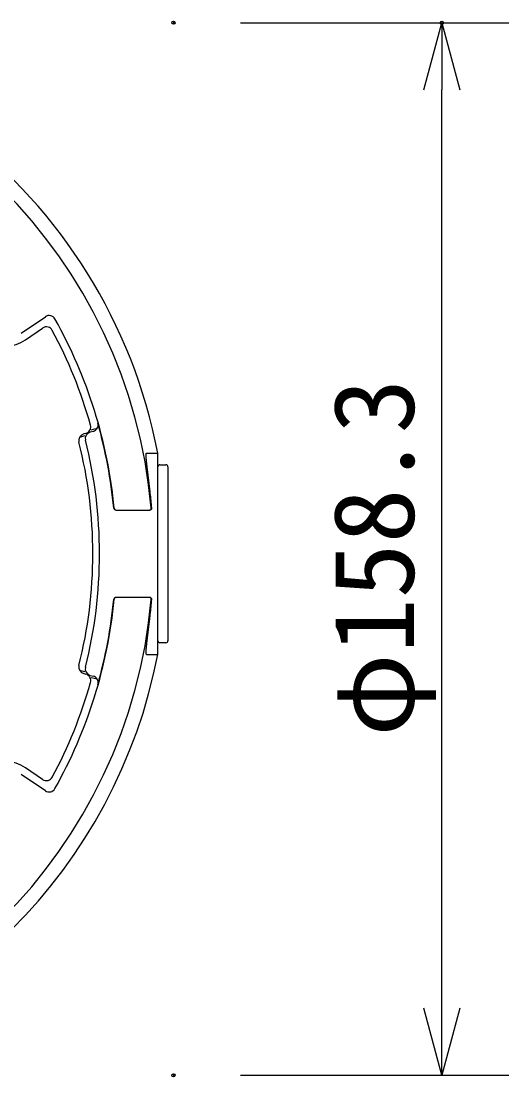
# Model space of a CAD drawing. Units: millimetres, scale not verified. Extents: x -63 to 63, y -57 to 57.
# Drawn here: x -14.58 to -0.04, y -2.81 to 28.65 of the extents above; entities that cross this region are included whole.
import ezdxf
from ezdxf.enums import TextEntityAlignment as Align

# ---------------------------------------------------------------- set-up
doc = ezdxf.new("R2010")
doc.units = ezdxf.units.MM
doc.header["$LTSCALE"] = 0.190236
doc.header["$PDMODE"] = 32
doc.header["$PDSIZE"] = 0.0951
doc.layers.add('0-2_GAIKEI', color=1, linetype='Continuous')
doc.layers.add('0-3_WAKU', color=7, linetype='Continuous')
doc.styles.add('ＭＳ ゴシック', font='')
doc.styles.get('ＭＳ ゴシック').set_extended_font_data('MS Gothic')

# ---------------------------------------------------------------- blocks, each defined once
blk = doc.blocks.new('_OPEN30')
at = {"layer": '0-3_WAKU'}
blk.add_line((0, 0), (-1, 0), dxfattribs=at)
blk.add_lwpolyline([(-1, 0.26795), (0, 0), (-1, -0.26795)], dxfattribs=at)

msp = doc.modelspace()

# ---------------------------------------------------------------- linework, layer by layer
at = {"layer": '0-2_GAIKEI', "color": 3}
for p, q in [((-8.0355, 28.6002), (-0.0355, 28.6002)), ((-2.0355, -0.7636), (-2.0355, 26.6002)), ((-8.0355, -2.7636), (-0.0355, -2.7636))]:
    msp.add_line(p, q, dxfattribs=at)
at = {"layer": '0-2_GAIKEI'}
for p, q in [((-14.5762, 19.3491), (-13.8529, 19.8401)), ((-14.4448, 19.1555), (-13.9342, 19.5021)), ((-12.6457, 16.3648), (-12.7095, 16.3478)), ((-12.4298, 16.4227), (-12.5163, 16.3995)), ((-12.4853, 16.469), (-12.3467, 16.5061)), ((-12.7919, 16.2655), (-12.6764, 16.2961)), ((-10.8378, 15.7764), (-10.4978, 15.7764)), ((-11.7529, 14.0764), (-11.7424, 14.0764)), ((-11.7424, 14.0764), (-10.7583, 14.0764)), ((-10.7583, 14.0764), (-10.7394, 14.0764)), ((-11.7424, 11.4764), (-11.7529, 11.4764)), ((-10.7583, 11.4764), (-11.7424, 11.4764)), ((-10.7394, 11.4764), (-10.7583, 11.4764)), ((-10.8378, 9.7764), (-10.4978, 9.7764)), ((-12.6764, 9.2568), (-12.7919, 9.2874)), ((-12.7095, 9.2051), (-12.6457, 9.188)), ((-12.5163, 9.1533), (-12.4298, 9.1302)), ((-12.3467, 9.0467), (-12.4853, 9.0838)), ((-13.9342, 6.0507), (-14.4448, 6.3973)), ((-13.8529, 5.7127), (-14.5762, 6.2038))]:
    msp.add_line(p, q, dxfattribs=at)
at = {"layer": '0-2_GAIKEI', "color": 7}
for p, q in [((-10.4978, 9.7764), (-10.4978, 15.7764)), ((-10.4378, 15.4264), (-10.2578, 15.4264)), ((-10.1978, 15.3664), (-10.1978, 10.1864)), ((-10.2578, 10.1264), (-10.4378, 10.1264))]:
    msp.add_line(p, q, dxfattribs=at)
at = {"layer": '0-2_GAIKEI'}
for points in [[(-10.8447, 15.6164), (-10.845, 15.6208), (-10.8454, 15.6253), (-10.8457, 15.6298), (-10.846, 15.6342), (-10.8463, 15.6387), (-10.8466, 15.6432), (-10.8469, 15.6476), (-10.8472, 15.6521), (-10.8475, 15.6566), (-10.8477, 15.661), (-10.848, 15.6655), (-10.8482, 15.67), (-10.8484, 15.6744), (-10.8486, 15.6789), (-10.8488, 15.6834), (-10.849, 15.6878), (-10.8492, 15.6923), (-10.8493, 15.6968), (-10.8494, 15.7013), (-10.8495, 15.7057), (-10.8496, 15.7102), (-10.8496, 15.7147), (-10.8496, 15.7191), (-10.8496, 15.7236), (-10.8495, 15.7281), (-10.8494, 15.7326), (-10.8492, 15.737), (-10.849, 15.7415), (-10.8487, 15.746), (-10.8483, 15.7504), (-10.8478, 15.7549), (-10.8471, 15.7593), (-10.8462, 15.7637), (-10.8451, 15.768), (-10.8433, 15.7721), (-10.8405, 15.7756), (-10.8405, 15.7756)], [(-10.8405, 15.7756), (-10.8404, 15.7756), (-10.8404, 15.7756), (-10.8403, 15.7756), (-10.8403, 15.7757), (-10.8402, 15.7757), (-10.8402, 15.7757), (-10.8401, 15.7757), (-10.8401, 15.7757), (-10.84, 15.7757), (-10.84, 15.7758), (-10.8399, 15.7758), (-10.8398, 15.7758), (-10.8398, 15.7758), (-10.8397, 15.7758), (-10.8397, 15.7758), (-10.8396, 15.7759), (-10.8396, 15.7759), (-10.8395, 15.7759), (-10.8395, 15.7759), (-10.8394, 15.7759), (-10.8394, 15.7759), (-10.8393, 15.776), (-10.8393, 15.776), (-10.8392, 15.776), (-10.8392, 15.776), (-10.8391, 15.776), (-10.8391, 15.776), (-10.839, 15.7761), (-10.8389, 15.7761), (-10.8389, 15.7761), (-10.8388, 15.7761), (-10.8388, 15.7761), (-10.8387, 15.7761), (-10.8387, 15.7762), (-10.8386, 15.7762), (-10.8386, 15.7762), (-10.8385, 15.7762), (-10.8385, 15.7762), (-10.8384, 15.7762)], [(-10.8384, 15.7762), (-10.8384, 15.7763), (-10.8383, 15.7763), (-10.8383, 15.7763), (-10.8382, 15.7763), (-10.8382, 15.7763), (-10.8381, 15.7763), (-10.838, 15.7764), (-10.838, 15.7764), (-10.8379, 15.7764), (-10.8379, 15.7764), (-10.8378, 15.7764)], [(-10.8279, 15.4427), (-10.8284, 15.4472), (-10.8288, 15.4516), (-10.8293, 15.4561), (-10.8298, 15.4605), (-10.8303, 15.465), (-10.8308, 15.4694), (-10.8312, 15.4739), (-10.8317, 15.4783), (-10.8322, 15.4828), (-10.8326, 15.4872), (-10.8331, 15.4917), (-10.8336, 15.4961), (-10.834, 15.5006), (-10.8345, 15.505), (-10.8349, 15.5095), (-10.8354, 15.5139), (-10.8358, 15.5184), (-10.8363, 15.5228), (-10.8367, 15.5273), (-10.8372, 15.5317), (-10.8376, 15.5362), (-10.838, 15.5406), (-10.8385, 15.5451), (-10.8389, 15.5495), (-10.8393, 15.554), (-10.8397, 15.5584), (-10.8401, 15.5629), (-10.8405, 15.5673), (-10.8409, 15.5718), (-10.8413, 15.5763), (-10.8417, 15.5807), (-10.8421, 15.5852), (-10.8425, 15.5896), (-10.8429, 15.5941), (-10.8433, 15.5985), (-10.8436, 15.603), (-10.844, 15.6075), (-10.8443, 15.6119), (-10.8447, 15.6164)], [(-10.8079, 15.2694), (-10.8085, 15.2738), (-10.809, 15.2783), (-10.8095, 15.2827), (-10.8101, 15.2871), (-10.8106, 15.2916), (-10.8111, 15.296), (-10.8116, 15.3005), (-10.8122, 15.3049), (-10.8127, 15.3094), (-10.8132, 15.3138), (-10.8137, 15.3182), (-10.8142, 15.3227), (-10.8148, 15.3271), (-10.8153, 15.3316), (-10.8158, 15.336), (-10.8163, 15.3405), (-10.8168, 15.3449), (-10.8174, 15.3494), (-10.8179, 15.3538), (-10.8184, 15.3582), (-10.8189, 15.3627), (-10.8194, 15.3671), (-10.8199, 15.3716), (-10.8204, 15.376), (-10.8209, 15.3805), (-10.8214, 15.3849), (-10.8219, 15.3894), (-10.8224, 15.3938), (-10.8229, 15.3982), (-10.8234, 15.4027), (-10.8239, 15.4071), (-10.8244, 15.4116), (-10.8249, 15.416), (-10.8254, 15.4205), (-10.8259, 15.4249), (-10.8264, 15.4294), (-10.8269, 15.4338), (-10.8274, 15.4383), (-10.8279, 15.4427)], [(-10.787, 15.0961), (-10.7876, 15.1006), (-10.7881, 15.105), (-10.7887, 15.1095), (-10.7892, 15.1139), (-10.7897, 15.1183), (-10.7903, 15.1228), (-10.7908, 15.1272), (-10.7914, 15.1317), (-10.7919, 15.1361), (-10.7924, 15.1406), (-10.793, 15.145), (-10.7935, 15.1494), (-10.7941, 15.1539), (-10.7946, 15.1583), (-10.7951, 15.1628), (-10.7957, 15.1672), (-10.7962, 15.1716), (-10.7967, 15.1761), (-10.7973, 15.1805), (-10.7978, 15.185), (-10.7984, 15.1894), (-10.7989, 15.1939), (-10.7994, 15.1983), (-10.8, 15.2027), (-10.8005, 15.2072), (-10.801, 15.2116), (-10.8016, 15.2161), (-10.8021, 15.2205), (-10.8026, 15.2249), (-10.8032, 15.2294), (-10.8037, 15.2338), (-10.8042, 15.2383), (-10.8048, 15.2427), (-10.8053, 15.2472), (-10.8058, 15.2516), (-10.8064, 15.256), (-10.8069, 15.2605), (-10.8074, 15.2649), (-10.8079, 15.2694)], [(-10.7659, 14.9229), (-10.7665, 14.9274), (-10.767, 14.9318), (-10.7676, 14.9363), (-10.7681, 14.9407), (-10.7686, 14.9451), (-10.7692, 14.9496), (-10.7697, 14.954), (-10.7703, 14.9585), (-10.7708, 14.9629), (-10.7713, 14.9673), (-10.7719, 14.9718), (-10.7724, 14.9762), (-10.773, 14.9807), (-10.7735, 14.9851), (-10.774, 14.9896), (-10.7746, 14.994), (-10.7751, 14.9984), (-10.7757, 15.0029), (-10.7762, 15.0073), (-10.7767, 15.0118), (-10.7773, 15.0162), (-10.7778, 15.0206), (-10.7784, 15.0251), (-10.7789, 15.0295), (-10.7795, 15.034), (-10.78, 15.0384), (-10.7805, 15.0428), (-10.7811, 15.0473), (-10.7816, 15.0517), (-10.7822, 15.0562), (-10.7827, 15.0606), (-10.7832, 15.0651), (-10.7838, 15.0695), (-10.7843, 15.0739), (-10.7849, 15.0784), (-10.7854, 15.0828), (-10.786, 15.0873), (-10.7865, 15.0917), (-10.787, 15.0961)], [(-10.745, 14.7497), (-10.7456, 14.7541), (-10.7461, 14.7586), (-10.7466, 14.763), (-10.7472, 14.7675), (-10.7477, 14.7719), (-10.7482, 14.7764), (-10.7488, 14.7808), (-10.7493, 14.7852), (-10.7498, 14.7897), (-10.7504, 14.7941), (-10.7509, 14.7986), (-10.7514, 14.803), (-10.752, 14.8074), (-10.7525, 14.8119), (-10.753, 14.8163), (-10.7536, 14.8208), (-10.7541, 14.8252), (-10.7546, 14.8297), (-10.7552, 14.8341), (-10.7557, 14.8385), (-10.7563, 14.843), (-10.7568, 14.8474), (-10.7573, 14.8519), (-10.7579, 14.8563), (-10.7584, 14.8607), (-10.7589, 14.8652), (-10.7595, 14.8696), (-10.76, 14.8741), (-10.7606, 14.8785), (-10.7611, 14.883), (-10.7616, 14.8874), (-10.7622, 14.8918), (-10.7627, 14.8963), (-10.7632, 14.9007), (-10.7638, 14.9052), (-10.7643, 14.9096), (-10.7649, 14.914), (-10.7654, 14.9185), (-10.7659, 14.9229)], [(-10.7245, 14.5764), (-10.725, 14.5809), (-10.7255, 14.5853), (-10.726, 14.5898), (-10.7266, 14.5942), (-10.7271, 14.5986), (-10.7276, 14.6031), (-10.7281, 14.6075), (-10.7287, 14.612), (-10.7292, 14.6164), (-10.7297, 14.6209), (-10.7302, 14.6253), (-10.7308, 14.6297), (-10.7313, 14.6342), (-10.7318, 14.6386), (-10.7323, 14.6431), (-10.7329, 14.6475), (-10.7334, 14.652), (-10.7339, 14.6564), (-10.7344, 14.6608), (-10.735, 14.6653), (-10.7355, 14.6697), (-10.736, 14.6742), (-10.7366, 14.6786), (-10.7371, 14.6831), (-10.7376, 14.6875), (-10.7381, 14.6919), (-10.7387, 14.6964), (-10.7392, 14.7008), (-10.7397, 14.7053), (-10.7403, 14.7097), (-10.7408, 14.7142), (-10.7413, 14.7186), (-10.7418, 14.723), (-10.7424, 14.7275), (-10.7429, 14.7319), (-10.7434, 14.7364), (-10.744, 14.7408), (-10.7445, 14.7453), (-10.745, 14.7497)], [(-10.7647, 10.6404), (-10.7641, 10.6448), (-10.7636, 10.6493), (-10.7631, 10.6537), (-10.7625, 10.6581), (-10.762, 10.6625), (-10.7614, 10.667), (-10.7609, 10.6714), (-10.7604, 10.6758), (-10.7598, 10.6802), (-10.7593, 10.6847), (-10.7588, 10.6891), (-10.7582, 10.6935), (-10.7577, 10.6979), (-10.7572, 10.7024), (-10.7566, 10.7068), (-10.7561, 10.7112), (-10.7556, 10.7157), (-10.755, 10.7201), (-10.7545, 10.7245), (-10.754, 10.7289), (-10.7534, 10.7334), (-10.7529, 10.7378), (-10.7524, 10.7422), (-10.7518, 10.7466), (-10.7513, 10.7511), (-10.7508, 10.7555), (-10.7502, 10.7599), (-10.7497, 10.7644), (-10.7492, 10.7688), (-10.7486, 10.7732), (-10.7481, 10.7776), (-10.7476, 10.7821), (-10.747, 10.7865), (-10.7465, 10.7909), (-10.746, 10.7954), (-10.7454, 10.7998), (-10.7449, 10.8042), (-10.7444, 10.8086), (-10.7438, 10.8131)], [(-10.7438, 10.8131), (-10.7433, 10.8175), (-10.7428, 10.8219), (-10.7423, 10.8263), (-10.7417, 10.8308), (-10.7412, 10.8352), (-10.7407, 10.8396), (-10.7401, 10.8441), (-10.7396, 10.8485), (-10.7391, 10.8529), (-10.7386, 10.8573), (-10.738, 10.8618), (-10.7375, 10.8662), (-10.737, 10.8706), (-10.7365, 10.8751), (-10.7359, 10.8795), (-10.7354, 10.8839), (-10.7349, 10.8883), (-10.7344, 10.8928), (-10.7338, 10.8972), (-10.7333, 10.9016), (-10.7328, 10.9061), (-10.7323, 10.9105), (-10.7317, 10.9149), (-10.7312, 10.9193), (-10.7307, 10.9238), (-10.7302, 10.9282), (-10.7296, 10.9326), (-10.7291, 10.9371), (-10.7286, 10.9415), (-10.7281, 10.9459), (-10.7275, 10.9503), (-10.727, 10.9548), (-10.7265, 10.9592), (-10.726, 10.9636), (-10.7254, 10.9681), (-10.7249, 10.9725), (-10.7249, 10.9725)], [(-10.8066, 10.2951), (-10.806, 10.2995), (-10.8055, 10.304), (-10.805, 10.3084), (-10.8044, 10.3128), (-10.8039, 10.3172), (-10.8034, 10.3217), (-10.8029, 10.3261), (-10.8023, 10.3305), (-10.8018, 10.335), (-10.8013, 10.3394), (-10.8007, 10.3438), (-10.8002, 10.3482), (-10.7997, 10.3527), (-10.7991, 10.3571), (-10.7986, 10.3615), (-10.7981, 10.3659), (-10.7975, 10.3704), (-10.797, 10.3748), (-10.7965, 10.3792), (-10.7959, 10.3837), (-10.7954, 10.3881), (-10.7948, 10.3925), (-10.7943, 10.3969), (-10.7938, 10.4014), (-10.7932, 10.4058), (-10.7927, 10.4102), (-10.7922, 10.4146), (-10.7916, 10.4191), (-10.7911, 10.4235), (-10.7905, 10.4279), (-10.79, 10.4323), (-10.7895, 10.4368), (-10.7889, 10.4412), (-10.7884, 10.4456), (-10.7878, 10.4501), (-10.7873, 10.4545), (-10.7868, 10.4589), (-10.7862, 10.4633), (-10.7857, 10.4678)], [(-10.7857, 10.4678), (-10.7851, 10.4722), (-10.7846, 10.4766), (-10.7841, 10.481), (-10.7835, 10.4855), (-10.783, 10.4899), (-10.7824, 10.4943), (-10.7819, 10.4987), (-10.7814, 10.5032), (-10.7808, 10.5076), (-10.7803, 10.512), (-10.7797, 10.5165), (-10.7792, 10.5209), (-10.7787, 10.5253), (-10.7781, 10.5297), (-10.7776, 10.5342), (-10.777, 10.5386), (-10.7765, 10.543), (-10.776, 10.5474), (-10.7754, 10.5519), (-10.7749, 10.5563), (-10.7744, 10.5607), (-10.7738, 10.5651), (-10.7733, 10.5696), (-10.7727, 10.574), (-10.7722, 10.5784), (-10.7717, 10.5828), (-10.7711, 10.5873), (-10.7706, 10.5917), (-10.77, 10.5961), (-10.7695, 10.6006), (-10.769, 10.605), (-10.7684, 10.6094), (-10.7679, 10.6138), (-10.7674, 10.6183), (-10.7668, 10.6227), (-10.7663, 10.6271), (-10.7657, 10.6315), (-10.7652, 10.636), (-10.7647, 10.6404)], [(-10.8437, 9.9493), (-10.8433, 9.9537), (-10.8429, 9.9582), (-10.8426, 9.9626), (-10.8422, 9.9671), (-10.8418, 9.9715), (-10.8414, 9.9759), (-10.841, 9.9804), (-10.8406, 9.9848), (-10.8402, 9.9893), (-10.8398, 9.9937), (-10.8394, 9.9981), (-10.839, 10.0026), (-10.8385, 10.007), (-10.8381, 10.0115), (-10.8377, 10.0159), (-10.8372, 10.0203), (-10.8368, 10.0248), (-10.8364, 10.0292), (-10.8359, 10.0336), (-10.8355, 10.0381), (-10.835, 10.0425), (-10.8346, 10.047), (-10.8341, 10.0514), (-10.8337, 10.0558), (-10.8332, 10.0603), (-10.8327, 10.0647), (-10.8323, 10.0691), (-10.8318, 10.0736), (-10.8313, 10.078), (-10.8309, 10.0824), (-10.8304, 10.0869), (-10.8299, 10.0913), (-10.8294, 10.0957), (-10.829, 10.1002), (-10.8285, 10.1046), (-10.828, 10.109), (-10.8275, 10.1135), (-10.827, 10.1179), (-10.8265, 10.1223)], [(-10.8265, 10.1223), (-10.8261, 10.1268), (-10.8256, 10.1312), (-10.8251, 10.1356), (-10.8246, 10.1401), (-10.8241, 10.1445), (-10.8236, 10.1489), (-10.8231, 10.1534), (-10.8226, 10.1578), (-10.8221, 10.1622), (-10.8216, 10.1667), (-10.8211, 10.1711), (-10.8206, 10.1755), (-10.8201, 10.1799), (-10.8196, 10.1844), (-10.819, 10.1888), (-10.8185, 10.1932), (-10.818, 10.1977), (-10.8175, 10.2021), (-10.817, 10.2065), (-10.8165, 10.211), (-10.816, 10.2154), (-10.8155, 10.2198), (-10.8149, 10.2242), (-10.8144, 10.2287), (-10.8139, 10.2331), (-10.8134, 10.2375), (-10.8129, 10.242), (-10.8123, 10.2464), (-10.8118, 10.2508), (-10.8113, 10.2552), (-10.8108, 10.2597), (-10.8102, 10.2641), (-10.8097, 10.2685), (-10.8092, 10.273), (-10.8087, 10.2774), (-10.8081, 10.2818), (-10.8076, 10.2862), (-10.8071, 10.2907), (-10.8066, 10.2951)], [(-10.8405, 9.7773), (-10.8433, 9.7807), (-10.8451, 9.7848), (-10.8462, 9.7891), (-10.8471, 9.7935), (-10.8478, 9.7979), (-10.8483, 9.8023), (-10.8487, 9.8068), (-10.849, 9.8112), (-10.8492, 9.8157), (-10.8494, 9.8201), (-10.8495, 9.8246), (-10.8496, 9.8291), (-10.8496, 9.8335), (-10.8496, 9.838), (-10.8496, 9.8424), (-10.8495, 9.8469), (-10.8494, 9.8514), (-10.8493, 9.8558), (-10.8492, 9.8603), (-10.849, 9.8647), (-10.8488, 9.8692), (-10.8487, 9.8736), (-10.8485, 9.8781), (-10.8482, 9.8825), (-10.848, 9.887), (-10.8478, 9.8914), (-10.8475, 9.8959), (-10.8472, 9.9004), (-10.847, 9.9048), (-10.8467, 9.9093), (-10.8464, 9.9137), (-10.8461, 9.9182), (-10.8457, 9.9226), (-10.8454, 9.927), (-10.8451, 9.9315), (-10.8447, 9.9359), (-10.8444, 9.9404), (-10.844, 9.9448), (-10.8437, 9.9493)]]:
    msp.add_lwpolyline(points, dxfattribs=at)
at = {"layer": '0-2_GAIKEI', "color": 7}
for centre, radius, start, end in [((-26.0379, 12.7764), 15.8238, 10.92879, 259.07121), ((-10.4378, 15.3664), 0.06, 90, 180), ((-10.2578, 15.3664), 0.06, 0, 90), ((-10.4378, 10.1864), 0.06, 180, 270), ((-10.2578, 10.1864), 0.06, 270, 0), ((-26.0379, 12.7764), 15.8238, 280.92879, 349.07121)]:
    msp.add_arc(centre, radius, start, end, dxfattribs=at)
at = {"layer": '0-2_GAIKEI'}
for centre, radius, start, end in [((-26.0379, 12.7764), 15.4, 5.08636, 84.91364), ((-15.1379, 20.1764), 1.234, 189.176, 304.17255), ((-13.7405, 19.6747), 0.2, 29.2904, 124.17255), ((-13.8219, 19.3366), 0.2, 28.23663, 124.17255), ((-26.0379, 12.7764), 14.3, 5.43449, 29.2904), ((-26.0379, 12.7764), 14.066, 15.82645, 28.23663), ((-12.4645, 16.2063), 0.2, 105, 194.18146), ((-12.6975, 16.558), 0.2, 285, 15.82645), ((-12.4816, 16.6159), 0.2, 285, 15.81334), ((-26.0379, 12.7764), 14.2895, 5.43847, 15.81334), ((-12.6577, 16.1546), 0.2, 105, 194.1696), ((-26.0379, 12.7764), 13.6, 0, 14.1696), ((-26.0379, 12.7764), 13.8, 0, 14.18146), ((-26.0379, 12.7764), 15.4189, 5.0801, 6.70402), ((-11.7529, 14.1364), 0.06, 185.43847, 270), ((-11.7424, 14.1364), 0.06, 185.43449, 270), ((-10.7583, 14.1364), 0.06, 270, 5.08636), ((-10.7394, 14.1364), 0.06, 270, 5.0801), ((-26.0379, 12.7764), 13.6, 345.8304, 0), ((-26.0379, 12.7764), 13.8, 345.81854, 0), ((-26.0379, 12.7764), 15.4, 275.08636, 354.91364), ((-26.0379, 12.7764), 14.3, 330.7096, 354.56551), ((-26.0379, 12.7764), 14.2895, 344.18666, 354.56153), ((-11.7529, 11.4164), 0.06, 90, 174.56153), ((-11.7424, 11.4164), 0.06, 90, 174.56551), ((-10.7583, 11.4164), 0.06, 354.91364, 90), ((-10.7394, 11.4164), 0.06, 354.9199, 90), ((-26.0379, 12.7764), 15.4189, 353.28122, 354.9199), ((-12.6577, 9.3983), 0.2, 165.8304, 255), ((-12.4645, 9.3465), 0.2, 165.81854, 255), ((-12.6975, 8.9948), 0.2, 344.17355, 75), ((-12.4816, 8.937), 0.2, 344.18666, 75), ((-26.0379, 12.7764), 14.066, 331.76337, 344.17355), ((-15.1379, 5.3764), 1.234, 55.82745, 170.824), ((-13.8219, 6.2162), 0.2, 235.82745, 331.76337), ((-13.7405, 5.8782), 0.2, 235.82745, 330.7096)]:
    msp.add_arc(centre, radius, start, end, dxfattribs=at)
at = {"layer": '0-3_WAKU'}
for p in [(-10.0355, 28.6002), (-2.0355, 28.6002), (-10.0355, -2.7636)]:
    msp.add_point(p, dxfattribs=at)

# ---------------------------------------------------------------- block references
at = {"layer": '0-2_GAIKEI', "xscale": 2, "yscale": 2}
for p, rotation in [((-2.0355, 28.6002), 90), ((-2.0355, -2.7636), 270)]:
    msp.add_blockref('_OPEN30', p, dxfattribs=dict(at, rotation=rotation))

# ---------------------------------------------------------------- texts
at = {"layer": '0-2_GAIKEI', "color": 3, "style": 'ＭＳ ゴシック'}
msp.add_text('φ158.3', height=2.406, rotation=90, dxfattribs=at).set_placement((-2.1451, 7.3245), align=Align.BOTTOM_LEFT)

doc.saveas('drawing.dxf')
